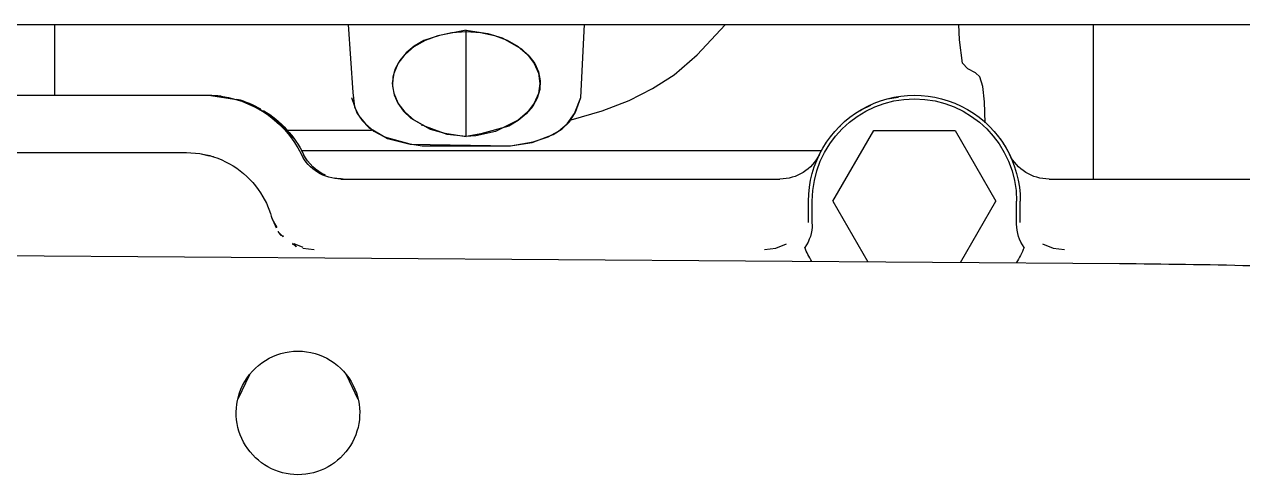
# Model space of a CAD drawing. Extents: x 33214 to 95067, y 8279 to 51908.
# Drawn here: x 42959.9 to 43097.9, y 20109.5 to 20160.5 of the extents above; entities that cross this region are included whole.
import ezdxf

# ---------------------------------------------------------------- set-up
doc = ezdxf.new("R2010")
doc.units = 0
doc.header["$LTSCALE"] = 300
doc.header["$MEASUREMENT"] = 0
doc.linetypes.add('SNT-025', pattern=[0.74, 0.4, -0.17, 0, -0.17])
doc.layers.add('GENERATORSETT', color=1, linetype='CONTINUOUS')

# ---------------------------------------------------------------- blocks, each defined once
blk = doc.blocks.new('GENERATOR-BORDE')
at = {"layer": 'GENERATORSETT'}
for p, q in [((-2267.27, -265.1), (-2265.94, -267.88)), ((-2255.02, -267.88), (-2253.68, -265.08)), ((-2340.27, -281.7), (-2167.36, -280.44)), ((-2199.85, -287.52), (-2195.88, -280.65)), ((-2185.38, -280.57), (-2181.37, -287.52)), ((-2261.09, -282.75), (-2260.69, -282.34)), ((-2260.94, -282.71), (-2259.91, -282.3)), ((-2260.75, -282.49), (-2260.69, -282.34)), ((-2262.77, -284.06), (-2262.46, -283.79)), ((-2262.39, -283.66), (-2262.12, -283.53)), ((-2263.43, -285.55), (-2262.87, -284.55)), ((-2202.61, -285.1), (-2202.61, -287.52)), ((-2202.19, -284.93), (-2202.19, -287.52)), ((-2179.03, -284.93), (-2179.03, -287.52)), ((-2178.61, -285.1), (-2178.61, -287.52)), ((-2264.06, -287.28), (-2263.6, -286.11)), ((-2264.47, -288.01), (-2264.06, -287.28)), ((-2199.85, -287.52), (-2195.23, -295.52)), ((-2185.99, -295.52), (-2181.37, -287.52)), ((-2255.61, -290.02), (-2205.86, -290.02)), ((-2175.35, -290.02), (-2095.86, -290.02)), ((-2170.33, -290.02), (-2170.33, -307.53)), ((-2271.61, -292.91), (-2270.53, -292.66)), ((-2297.24, -293.02), (-2273.11, -293.02)), ((-2273.11, -293.02), (-2271.61, -292.91)), ((-2260.12, -293.27), (-2201.1, -293.27)), ((-2246.41, -293.79), (-2236.41, -293.79)), ((-2241.41, -294.85), (-2241.41, -306.87)), ((-2261.77, -295.57), (-2252.16, -295.57)), ((-2246.41, -296.04), (-2246.41, -296.13)), ((-2246.41, -296.04), (-2246.41, -296.13)), ((-2236.41, -296.1), (-2236.41, -296.13)), ((-2199.12, -295.93), (-2199.07, -295.99)), ((-2199.07, -295.99), (-2199, -296.06)), ((-2195.23, -295.52), (-2185.99, -295.52)), ((-2196.81, -297.76), (-2196.59, -297.9)), ((-2196.59, -297.9), (-2195.55, -298.37)), ((-2310.35, -299.52), (-2270.86, -299.52)), ((-2288.05, -299.52), (-2288.05, -307.53)), ((-2270.86, -299.52), (-2270.61, -299.52)), ((-2228.41, -299.24), (-2228, -307.53)), ((-2194.08, -299), (-2193.71, -299.11)), ((-2193.71, -299.11), (-2192.4, -299.28)), ((-2345.1, -307.53), (-1646.61, -307.54))]:
    blk.add_line(p, q, dxfattribs=at)
for points in [[(-2261.13, -282.68), (-2260.75, -282.49)], [(-2259.94, -282.19), (-2258.65, -282.02)], [(-2207.61, -282.02), (-2206.31, -282.19), (-2205.11, -282.69)], [(-2176.11, -282.69), (-2174.9, -282.19), (-2173.61, -282.02)], [(-2262.77, -284.06), (-2262.44, -283.62)], [(-2262.46, -283.79), (-2262.17, -283.47)], [(-2263.47, -285.69), (-2262.96, -284.49)], [(-2254.78, -307.53), (-2254.27, -299.84), (-2254.06, -298.19), (-2253.59, -297.18), (-2252.84, -296.26), (-2251.87, -295.45), (-2250.69, -294.79), (-2247.8, -294), (-2246.41, -293.79)], [(-2254.41, -299.24), (-2253.8, -297.51), (-2253.22, -296.64), (-2252.43, -295.85), (-2250.34, -294.61), (-2247.78, -293.96), (-2236.41, -293.79)], [(-2236.41, -293.79), (-2233.84, -294.24), (-2232.13, -294.79), (-2230.95, -295.45), (-2229.97, -296.26), (-2229.14, -297.45), (-2228.41, -299.24)], [(-2236.41, -293.79), (-2233.93, -294.15), (-2231.54, -295.06), (-2230.54, -295.72), (-2229.72, -296.5), (-2229.03, -297.6), (-2228.41, -299.24)], [(-2270.61, -299.52), (-2267.19, -299), (-2264.72, -297.91), (-2262.83, -296.57), (-2260.92, -294.57)], [(-2241.41, -306.87), (-2244.44, -306.29), (-2246.22, -305.71), (-2247.31, -305.07), (-2248.22, -304.31), (-2248.94, -303.45), (-2249.45, -302.52), (-2249.73, -301.55), (-2249.78, -300.55), (-2249.59, -299.56), (-2249.16, -298.61), (-2248.52, -297.72), (-2247.68, -296.92), (-2245.49, -295.68), (-2243.85, -295.23), (-2241.41, -294.85)], [(-2241.41, -306.87), (-2238.97, -306.49), (-2237.33, -306.03), (-2235.14, -304.79), (-2234.3, -303.99), (-2233.65, -303.1), (-2233.23, -302.15), (-2233.04, -301.16), (-2233.08, -300.17), (-2233.37, -299.19), (-2233.87, -298.26), (-2234.6, -297.4), (-2235.51, -296.65), (-2236.59, -296.01), (-2239.74, -295.14), (-2241.41, -294.85)], [(-2229.52, -296.72), (-2225.99, -297.74), (-2222.96, -298.92), (-2220.29, -300.27), (-2217.85, -301.84), (-2215.24, -304.09), (-2212.07, -307.49)], [(-2182.61, -296.4), (-2182.67, -298.76), (-2182.87, -300.5), (-2183.21, -301.6), (-2183.67, -302.07), (-2184.57, -302.49), (-2185.17, -303.13), (-2185.51, -305.8), (-2185.57, -307.53)]]:
    blk.add_lwpolyline(points, dxfattribs=at)
blk.add_lwpolyline([(-2241.41, -294.85), (-2243.58, -295.07), (-2246.04, -295.96), (-2247.3, -296.69), (-2248.34, -297.58), (-2249.11, -298.6), (-2249.58, -299.71), (-2249.75, -300.86), (-2249.58, -302.01), (-2249.11, -303.11), (-2248.34, -304.13), (-2247.3, -305.03), (-2246.04, -305.76), (-2244.6, -306.3), (-2243.03, -306.64), (-2241.41, -306.75), (-2239.78, -306.64), (-2238.22, -306.3), (-2236.78, -305.76), (-2235.51, -305.03), (-2234.48, -304.13), (-2233.7, -303.11), (-2233.23, -302.01), (-2233.07, -300.86), (-2233.23, -299.71), (-2233.7, -298.6), (-2234.48, -297.58), (-2235.51, -296.69), (-2238.08, -295.41), (-2240.32, -294.9), (-2241.41, -294.85)], close=True, dxfattribs=at)
for centre, radius, start, end in [((-2260.48, -263.52), 7, 90, 206.3546), ((-2260.48, -263.52), 7, 333.597, 90), ((-2260.48, -263.52), 7, 206.354, 270.0004), ((-2260.48, -263.52), 7, 269.9996, 333.5977), ((-2172.41, 538.7), 819.16, 270.35307, 271.39706), ((-2190.61, -287.52), 13.5, 149.6202, 157.0499), ((-2190.61, -287.52), 13.5, 22.9499, 31.2118), ((-2206.79, -284.92), 4.6, 359.9587, 35.3543), ((-2174.43, -284.92), 4.6, 144.646, 180.0473), ((-2273.11, -283.02), 10, 341.9995, 345.3677), ((-2273.11, -283.02), 10, 285.0044, 330.0041), ((-2190.61, -287.52), 12, 179.9996, 0.0004), ((-2190.61, -287.52), 11.58, 180.0085, 359.9915), ((-2255.61, -295.03), 5, 90.0024, 153.8176), ((-2255.35, -295.02), 5, 113.7694, 153.821), ((-2255.35, -295.02), 5, 90, 101.2223), ((-2205.86, -295.02), 5, 26.179, 90), ((-2205.86, -295.02), 5, 26.179, 90), ((-2175.35, -295.02), 5, 90, 153.821), ((-2175.35, -295.02), 5, 89.9997, 153.8214), ((-2273.11, -283.02), 10.01, 282.8945, 287.6961), ((-2273.11, -283.02), 10, 278.6036, 282.8801), ((-2270.86, -287.52), 12, 270.0001, 333.8208), ((-2270.61, -287.52), 12, 301.1966, 333.821), ((-2190.61, -287.52), 12, 324.0003, 330.0129), ((-2190.61, -287.52), 12, 330.7792, 333.821), ((-2270.61, -287.52), 12, 285.5604, 299.4564), ((-2270.61, -287.52), 12, 270, 276.7819)]:
    blk.add_arc(centre, radius, start, end, dxfattribs=at)

msp = doc.modelspace()

# ---------------------------------------------------------------- block references
at = {"layer": 'GENERATORSETT', "linetype": 'SNT-025', "xscale": -1, "rotation": 180}
msp.add_blockref('GENERATOR-BORDE', (45251.36, 19852.98), dxfattribs=at)

doc.saveas('drawing.dxf')
